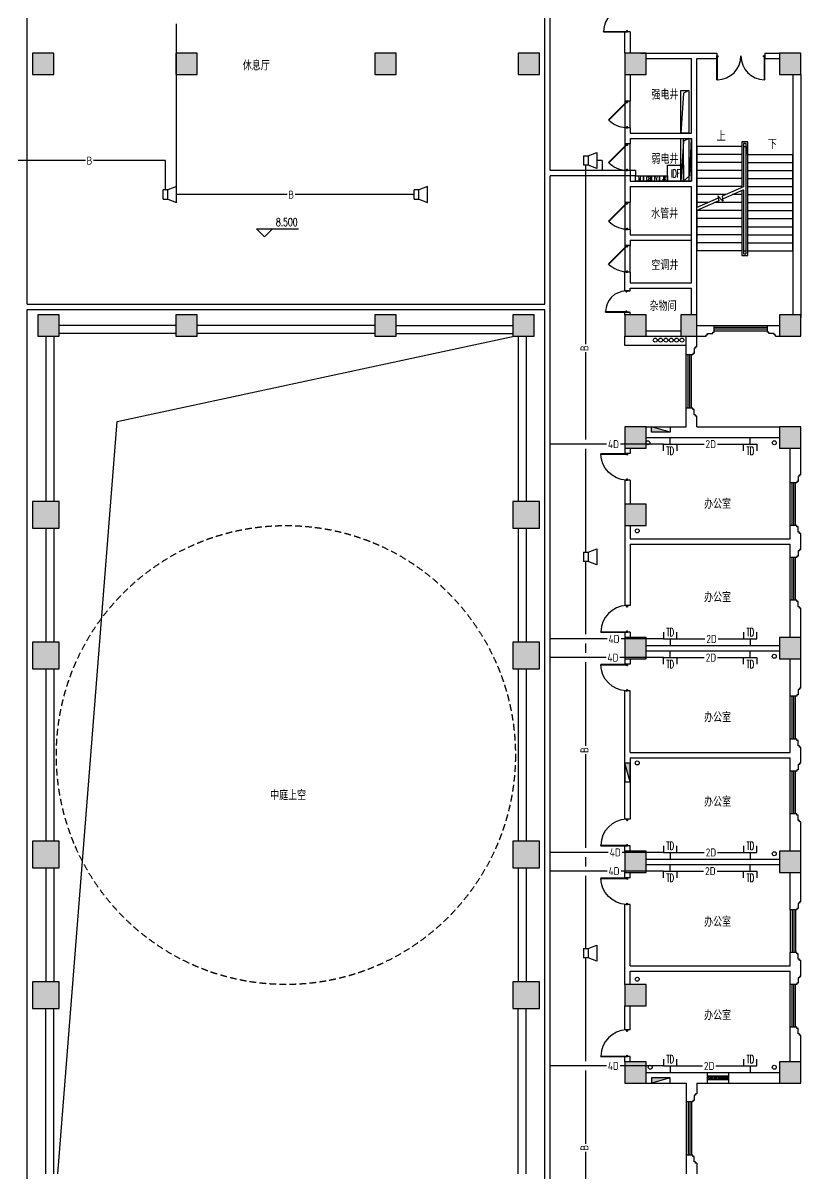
# Model space of a CAD drawing. Extents: x 190999 to 834799, y -200814 to 215286.
# Drawn here: x 698799 to 727949, y -33296 to 9835 of the extents above; entities that cross this region are included whole.
import ezdxf
from ezdxf.enums import TextEntityAlignment as Align

# ---------------------------------------------------------------- set-up
doc = ezdxf.new("R2010")
doc.units = 0
doc.header["$LTSCALE"] = 1000
doc.header["$MEASUREMENT"] = 0
doc.linetypes.add('HIDDEN', pattern=[0.375, 0.25, -0.125])
for name, color, linetype in [('00-EQUIP', 3, 'Continuous'), ('00-SIG_TEXT', 7, 'Continuous'), ('00-WIRE-4', 6, 'Continuous'), ('A-卫生间', 250, 'Continuous'), ('A-墙线', 2, 'Continuous'), ('A-外窗', 145, 'Continuous'), ('A-门', 167, 'Continuous'), ('COLUMN', 2, 'Continuous'), ('DIM_ELEV', 3, 'Continuous'), ('DIM_SYMB', 3, 'Continuous'), ('EQUIP_消火栓', 6, 'Continuous'), ('PUB_HATCH', 250, 'Continuous'), ('PUB_TEXT', 7, 'Continuous'), ('STAIR', 5, 'Continuous'), ('WALL', 4, 'Continuous'), ('WINDOW', 7, 'Continuous'), ('WIRE-4', 6, 'Continuous'), ('房间名称', 7, 'Continuous'), ('桥架', 1, 'Continuous'), ('电井开洞', 6, 'Continuous'), ('雨水管', 3, 'Continuous')]:
    doc.layers.add(name, color=color, linetype=linetype)
doc.styles.add('-GBCBIGGBENOR', font='GBENOR.shx', dxfattribs={"bigfont": 'GBCBIG.shx'})
doc.styles.add('_COMPLEX', font='COMPLEX.shx', dxfattribs={"width": 0.5})
doc.styles.add('_TCH_DIM', font='SIMPLEX', dxfattribs={"bigfont": 'GBCBIG'})
doc.styles.get("Standard").update_dxf_attribs({"font": 'simhei.ttf'})

# ---------------------------------------------------------------- blocks, each defined once
blk = doc.blocks.new('m1800')
at = {"layer": 'A-墙线'}
for p, q in [((-900, -100), (-900, 100)), ((900, -100), (900, 100))]:
    blk.add_line(p, q, dxfattribs=at)
at = {"layer": 'A-门'}
for p, q in [((-900, 900), (-900, 0)), ((-900, 900), (-880, 900)), ((-880, 900), (-880, 50)), ((880, 900), (880, 50)), ((900, 900), (880, 900)), ((900, 900), (900, 0)), ((-900, 50), (-870, 50)), ((-900, 0), (-850, 0)), ((-870, 50), (-870, 30)), ((-870, 30), (-850, 30)), ((-850, 30), (-850, 0)), ((850, 30), (850, 0)), ((870, 30), (850, 30)), ((900, 0), (850, 0)), ((870, 50), (870, 30)), ((900, 50), (870, 50))]:
    blk.add_line(p, q, dxfattribs=at)
for centre, start, end in [((-900, 0), 0, 88.7267), ((900, 0), 91.2733, 180)]:
    blk.add_arc(centre, 900, start, end, dxfattribs=at)
blk = doc.blocks.new('$TwtSys$00000434')
for p, q in [((-0.5, 0.5), (-0.5, -0.5)), ((-0.5, -0.5), (0.5, 0.5)), ((0.5, 0.5), (-0.5, 0.5)), ((0.5, -0.5), (0.5, 0.5)), ((-0.5, -0.5), (0.5, -0.5))]:
    blk.add_line(p, q)
blk.add_solid([(0.5, -0.5), (0.5, 0.5), (-0.5, -0.5)])
blk = doc.blocks.new('bfm01')
at = {"layer": 'A-墙线'}
for p, q in [((-200, 0), (0, 0)), ((-200, -1000), (0, -1000))]:
    blk.add_line(p, q, dxfattribs=at)
at = {"layer": 'A-门'}
for p, q in [((-200, -1000), (-200, 0)), ((-100, 0), (-100, -50)), ((-70, -50), (-100, -50)), ((-50, -30), (-70, -30)), ((-70, -30), (-70, -50)), ((-64, -44), (-50, -30)), ((-64, -44), (603, -711)), ((-50, 0), (-50, -30)), ((-50, -30), (617, -697)), ((0, 0), (0, -1000)), ((-70, -950), (-100, -950)), ((-100, -1000), (-100, -950)), ((-50, -1000), (-100, -1000)), ((-70, -970), (-70, -950)), ((-50, -970), (-70, -970)), ((-50, -1000), (-50, -970))]:
    blk.add_line(p, q, dxfattribs=at)
blk.add_arc((-100, 0), 1000, 272.866, 315.8103, dxfattribs=at)
blk = doc.blocks.new('m1000')
at = {"layer": 'A-墙线'}
for p, q in [((0, 0), (0, 200)), ((1000, 0), (1000, 200))]:
    blk.add_line(p, q, dxfattribs=at)
at = {"layer": 'A-门'}
for p, q in [((0, 1100), (0, 100)), ((0, 1100), (20, 1100)), ((20, 1100), (20, 150)), ((0, 150), (30, 150)), ((0, 100), (50, 100)), ((30, 150), (30, 130)), ((30, 130), (50, 130)), ((50, 130), (50, 100)), ((950, 130), (950, 100)), ((970, 130), (950, 130)), ((1000, 100), (950, 100)), ((970, 150), (970, 130)), ((1000, 150), (970, 150)), ((1000, 150), (1000, 100))]:
    blk.add_line(p, q, dxfattribs=at)
blk.add_arc((0, 100), 1000, 2.866, 88.854, dxfattribs=at)
blk = doc.blocks.new('$WINLIB2D$00000039')
at = {"color": 0}
for p, q in [((0.5, 0.5), (-0.5, 0.5)), ((-0.5, 0.167), (0.5, 0.167)), ((-0.452, -0.167), (-0.5, 0.084)), ((-0.384, -0.167), (-0.448, 0.167)), ((-0.316, -0.167), (-0.38, 0.167)), ((-0.248, -0.167), (-0.312, 0.167)), ((-0.18, -0.167), (-0.244, 0.167)), ((-0.112, -0.167), (-0.176, 0.167)), ((-0.044, -0.167), (-0.108, 0.167)), ((0.024, -0.167), (-0.04, 0.167)), ((0.092, -0.167), (0.028, 0.167)), ((0.16, -0.167), (0.096, 0.167)), ((0.228, -0.167), (0.164, 0.167)), ((0.296, -0.167), (0.232, 0.167)), ((0.364, -0.167), (0.3, 0.167)), ((0.432, -0.167), (0.368, 0.167)), ((0.5, -0.167), (0.436, 0.167)), ((-0.5, -0.167), (0.5, -0.167)), ((0.5, -0.5), (-0.5, -0.5))]:
    blk.add_line(p, q, dxfattribs=at)
blk = doc.blocks.new('_FZH')
blk.add_lwpolyline([(-0.5, -0.5), (0.5, -0.5), (0.5, 0.5), (-0.5, 0.5)], close=True)
at = {"layer": 'PUB_HATCH'}
blk.add_solid([(-0.5, -0.5), (0.5, -0.5), (-0.5, 0.5), (0.5, 0.5)], dxfattribs=at)
blk = doc.blocks.new('_LINKPT1')
at = {"color": 0}
blk.add_line((0, 0), (0, 0), dxfattribs=at)
blk = doc.blocks.new('IO37IMB6')
for p, q in [((-0.5, 0.499), (-0.5, 0.999)), ((0.5, 0.999), (0.5, 0.499)), ((0.5, 0.499), (-0.5, 0.499)), ((0, 0.5), (0, 0))]:
    blk.add_line(p, q)
at = {"xscale": 0.002, "yscale": 0.002, "zscale": 0.002}
for p in [(0, 1.384), (-0.5, 0.499), (0, 0), (0.5, 0.499)]:
    blk.add_blockref('_LINKPT1', p, dxfattribs=at)
at = {"style": '_COMPLEX', "width": 0.6, "flags": 8}
blk.add_attdef('$TEXT$', text='', height=0.6, dxfattribs=at).set_placement((0, 1), align=Align.MIDDLE_CENTER)
at = {"flags": 9}
blk.add_attdef('A', (0, 0), '', height=0.00002, dxfattribs=at)
blk = doc.blocks.new('OS28WV87')
for p, q in [((0, 0.35), (0, -0.35)), ((0, 0.35), (0.35, 0.35)), ((0.35, 0.35), (1, 0.6)), ((0.35, 0.35), (0.35, -0.35)), ((1, 0.6), (1, -0.6)), ((0.35, -0.35), (0, -0.35)), ((1, -0.6), (0.35, -0.35))]:
    blk.add_line(p, q)
at = {"xscale": 0.002, "yscale": 0.002, "zscale": 0.002}
for p in [(0, 0), (0.175, 0.35), (1, 0), (0.175, -0.35)]:
    blk.add_blockref('_LINKPT1', p, dxfattribs=at)
at = {"flags": 9}
blk.add_attdef('A', (0, 0), '', height=0.00002, dxfattribs=at)
blk = doc.blocks.new('A$C7B8A24CE')
at = {"layer": '桥架'}
for p, q in [((64, 1388), (0, 0)), ((300, 1600), (64, 1388))]:
    blk.add_line(p, q, dxfattribs=at)
blk.add_lwpolyline([(300, 0), (0, 0), (0, 1600), (300, 1600)], close=True, dxfattribs=at)

msp = doc.modelspace()

# ---------------------------------------------------------------- hatches: boundary and pattern name
at = {"layer": 'PUB_HATCH'}
for points in [[(699948.5, 8703.7), (699148.5, 8703.7), (699148.5, 7903.7), (699948.5, 7903.7)], [(704520.6, 7903.7), (705320.6, 7903.7), (705320.6, 8703.7), (704520.6, 8703.7)], [(712776.5, 7903.7), (712776.5, 8703.7), (711976.5, 8703.7), (711976.5, 7903.7)], [(717348.5, 8703.7), (717348.5, 7903.7), (718148.5, 7903.7), (718148.5, 8703.7)], [(721348.5, 7903.7), (722148.5, 7903.7), (722148.5, 8703.7), (721348.5, 8703.7)], [(727148.5, 7903.7), (727948.5, 7903.7), (727948.5, 8703.7), (727148.5, 8703.7)], [(700148.5, -1896.3), (700148.5, -1096.3), (699348.5, -1096.3), (699348.5, -1896.3)], [(704520.6, -1896.3), (705320.6, -1896.3), (705320.6, -1096.3), (704520.6, -1096.3)], [(712776.5, -1896.3), (712776.5, -1096.3), (711976.5, -1096.3), (711976.5, -1896.3)], [(717148.5, -1896.3), (717948.5, -1896.3), (717948.5, -1096.3), (717148.5, -1096.3)], [(721348.5, -1896.3), (722148.5, -1896.3), (722148.5, -1096.3), (721348.5, -1096.3)], [(723448.5, -1896.3), (724048.5, -1896.3), (724048.5, -1096.3), (723448.5, -1096.3)], [(727148.5, -1896.3), (727948.5, -1896.3), (727948.5, -1096.3), (727148.5, -1096.3)], [(721348.5, -6096.3), (722148.5, -6096.3), (722148.5, -5296.3), (721348.5, -5296.3)], [(727148.5, -6096.3), (727948.5, -6096.3), (727948.5, -5296.3), (727148.5, -5296.3)], [(721348.5, -8996.3), (722148.5, -8996.3), (722148.5, -8196.3), (721348.5, -8196.3)], [(721348.5, -13996.3), (722148.5, -13996.3), (722148.5, -13196.3), (721348.5, -13196.3)], [(727148.5, -13996.3), (727948.5, -13996.3), (727948.5, -13196.3), (727148.5, -13196.3)], [(721348.5, -21196.3), (721348.5, -21996.3), (722148.5, -21996.3), (722148.5, -21196.3)], [(727148.5, -21196.3), (727148.5, -21996.3), (727948.5, -21996.3), (727948.5, -21196.3)], [(721348.5, -26196.3), (721348.5, -26996.3), (722148.5, -26996.3), (722148.5, -26196.3)], [(721348.5, -29096.3), (721348.5, -29896.3), (722148.5, -29896.3), (722148.5, -29096.3)], [(727148.5, -29096.3), (727148.5, -29896.3), (727948.5, -29896.3), (727948.5, -29096.3)]]:
    msp.add_hatch(color=256, dxfattribs=at).paths.add_polyline_path(points)

# ---------------------------------------------------------------- linework, layer by layer
at = {"layer": '00-EQUIP'}
for points in [[(723548.5, 3903.7), (722948.5, 3903.7), (722948.5, 4503.7), (723548.5, 4503.7)], [(722048.5, 3903.7), (721748.5, 3903.7), (721748.5, 4103.7), (722048.5, 4103.7)], [(722348.5, 3903.7), (722048.5, 3903.7), (722048.5, 4103.7), (722348.5, 4103.7)], [(722648.5, 3903.7), (722348.5, 3903.7), (722348.5, 4103.7), (722648.5, 4103.7)], [(722948.5, 3903.7), (722648.5, 3903.7), (722648.5, 4103.7), (722948.5, 4103.7)]]:
    msp.add_lwpolyline(points, close=True, dxfattribs=at)
at = {"layer": '00-WIRE-4'}
for p, q in [((701136.8, 4678.7), (697998.5, 4678.7)), ((704136, 4678.7), (701441.8, 4678.7)), ((704136, 3578.7), (704136, 4678.7)), ((719886, -2197.7), (719886, 4503.7)), ((720498.5, 4678.7), (720298.5, 4678.7)), ((720498.5, 4678.7), (720498.5, 4303.7)), ((708691.6, 3403.7), (704548.5, 3403.7)), ((713448.5, 3403.7), (708996.6, 3403.7)), ((719886, -5770.8), (719886, -2502.7)), ((720662.6, -5945.8), (718548.5, -5945.8)), ((722798.5, -5945.8), (721181.9, -5945.8)), ((723298.5, -5945.8), (724316, -5945.8)), ((724816.6, -5945.8), (725798.5, -5945.8)), ((719886, -9996.3), (719886, -6120.8)), ((719886, -13071.8), (719886, -10346.3)), ((720686, -13246.8), (718548.5, -13246.8)), ((722798.5, -13246.8), (721205.2, -13246.8)), ((723298.5, -13246.8), (724349.3, -13246.8)), ((724849.9, -13246.8), (725798.5, -13246.8)), ((719886, -13770.8), (719886, -13421.8)), ((720644.1, -13945.8), (718548.5, -13945.8)), ((719886, -17257.5), (719886, -14120.8)), ((722798.5, -13945.8), (721163.3, -13945.8)), ((723298.5, -13945.8), (724325.4, -13945.8)), ((724826, -13945.8), (725798.5, -13945.8)), ((719886, -21071.8), (719886, -17562.5)), ((720727.9, -21246.8), (718548.5, -21246.8)), ((719886, -21770.8), (719886, -21421.8)), ((722798.5, -21246.8), (721247.2, -21246.8)), ((723298.5, -21246.8), (724325.6, -21246.8)), ((724826.2, -21246.8), (725798.5, -21246.8)), ((720686, -21945.8), (718548.5, -21945.8)), ((722798.5, -21945.8), (721205.2, -21945.8)), ((723298.5, -21945.8), (724301.7, -21945.8)), ((724802.3, -21945.8), (725798.5, -21945.8)), ((719886, -24846.3), (719886, -22120.8)), ((719886, -29071.8), (719886, -25196.3)), ((720658.7, -29246.8), (718548.5, -29246.8)), ((722798.5, -29246.8), (721177.9, -29246.8)), ((723298.5, -29246.8), (724259.3, -29246.8)), ((724759.9, -29246.8), (725798.5, -29246.8)), ((719886, -32161.2), (719886, -29421.8)), ((719886, -39696.3), (719886, -32466.2))]:
    msp.add_line(p, q, dxfattribs=at)
at = {"layer": 'A-卫生间', "linetype": 'HIDDEN'}
msp.add_circle((708648.5, -17596.3), 8600, dxfattribs=at)
at = {"layer": 'A-墙线'}
for p, q in [((721348.5, 8703.7), (721348.5, 9503.7)), ((721548.5, 9503.7), (721548.5, 8703.7)), ((721948.5, 8703.7), (724798.5, 8703.7)), ((726598.5, 8703.7), (727148.5, 8703.7)), ((722148.5, 8503.7), (723848.5, 8503.7)), ((723848.5, 5703.7), (723848.5, 8503.7)), ((724048.5, 8503.7), (724798.5, 8503.7)), ((724048.5, -1296.3), (724048.5, 8503.7)), ((726598.5, 8503.7), (727148.5, 8503.7)), ((721348.5, 7903.7), (721348.5, 6903.7)), ((721548.5, 7903.7), (721548.5, 6903.7)), ((727648.5, 7903.7), (727648.5, -1096.3)), ((727948.5, 7903.7), (727948.5, -1196.3)), ((721348.5, 5908.7), (721348.5, 5303.7)), ((721548.5, 5903.7), (721548.5, 5703.7)), ((721548.5, 5703.7), (723848.5, 5703.7)), ((721548.5, 5503.7), (723848.5, 5503.7)), ((721548.5, 5503.7), (721548.5, 5303.7)), ((723848.5, 3903.7), (723848.5, 5503.7)), ((721348.5, 4308.7), (721348.5, 3103.7)), ((721548.5, 4303.7), (721548.5, 3903.7)), ((721548.5, 3903.7), (723848.5, 3903.7)), ((721548.5, 3703.7), (723848.5, 3703.7)), ((721548.5, 3703.7), (721548.5, 3103.7)), ((723848.5, 103.7), (723848.5, 3703.7)), ((721348.5, 2108.7), (721348.5, 1503.7)), ((721548.5, 2103.7), (721548.5, 1903.7)), ((721548.5, 1903.7), (723848.5, 1903.7)), ((721548.5, 1703.7), (723848.5, 1703.7)), ((721548.5, 1703.7), (721548.5, 1503.7)), ((721348.5, -196.3), (721348.5, 503.7)), ((721548.5, 503.7), (721548.5, 103.7)), ((721548.5, 103.7), (723848.5, 103.7)), ((721348.5, -196.3), (721548.5, -196.3)), ((721548.5, -96.3), (723848.5, -96.3)), ((721548.5, -196.3), (721548.5, -96.3)), ((723848.5, -1096.3), (723848.5, -96.3)), ((721348.5, -1096.3), (721348.5, -996.3)), ((721348.5, -996.3), (721548.5, -996.3)), ((721548.5, -1096.3), (721548.5, -996.3)), ((722148.5, -1696.3), (723448.5, -1696.3)), ((724048.5, -1496.3), (724698.5, -1496.3)), ((724698.5, -1746.3), (724698.5, -1496.3)), ((726698.5, -1496.3), (727148.5, -1496.3)), ((726698.5, -1746.3), (726698.5, -1496.3)), ((722148.5, -1896.3), (723448.5, -1896.3)), ((723648.5, -2596.3), (723648.5, -1896.3)), ((724048.5, -1896.3), (724398.5, -1896.3)), ((724048.5, -2296.3), (724048.5, -1896.3)), ((724398.5, -1896.3), (724398.5, -1846.3)), ((724398.5, -1846.3), (724448.5, -1846.3)), ((724448.5, -1846.3), (724448.5, -1796.3)), ((724448.5, -1796.3), (724648.5, -1796.3)), ((724648.5, -1746.3), (724698.5, -1746.3)), ((724648.5, -1796.3), (724648.5, -1746.3)), ((726748.5, -1746.3), (726698.5, -1746.3)), ((726748.5, -1796.3), (726748.5, -1746.3)), ((726948.5, -1796.3), (726748.5, -1796.3)), ((726948.5, -1846.3), (726948.5, -1796.3)), ((726998.5, -1846.3), (726948.5, -1846.3)), ((726998.5, -1896.3), (726998.5, -1846.3)), ((726998.5, -1896.3), (727148.5, -1896.3)), ((723898.5, -2546.3), (723898.5, -2596.3)), ((723948.5, -2546.3), (723898.5, -2546.3)), ((723998.5, -2346.3), (723948.5, -2346.3)), ((723948.5, -2346.3), (723948.5, -2546.3)), ((724048.5, -2296.3), (723998.5, -2296.3)), ((723998.5, -2296.3), (723998.5, -2346.3)), ((723898.5, -2596.3), (723648.5, -2596.3)), ((723648.5, -5296.3), (723648.5, -4596.3)), ((723898.5, -4596.3), (723648.5, -4596.3)), ((723898.5, -4646.3), (723898.5, -4596.3)), ((723948.5, -4646.3), (723898.5, -4646.3)), ((723948.5, -4846.3), (723948.5, -4646.3)), ((723998.5, -4846.3), (723948.5, -4846.3)), ((723998.5, -4896.3), (723998.5, -4846.3)), ((724048.5, -4896.3), (723998.5, -4896.3)), ((724048.5, -5296.3), (724048.5, -4896.3)), ((722148.5, -5296.3), (723648.5, -5296.3)), ((724048.5, -5296.3), (727148.5, -5296.3)), ((722148.5, -5696.3), (727148.5, -5696.3)), ((721348.5, -6096.3), (721348.5, -6296.3)), ((721548.5, -6096.3), (721548.5, -6296.3)), ((727548.5, -7396.3), (727548.5, -6096.3)), ((727948.5, -7096.3), (727948.5, -6096.3)), ((721348.5, -7296.3), (721348.5, -8196.3)), ((721548.5, -7296.3), (721548.5, -8196.3)), ((727898.5, -7146.3), (727848.5, -7146.3)), ((727848.5, -7146.3), (727848.5, -7346.3)), ((727948.5, -7096.3), (727898.5, -7096.3)), ((727898.5, -7096.3), (727898.5, -7146.3)), ((727798.5, -7396.3), (727548.5, -7396.3)), ((727798.5, -7346.3), (727798.5, -7396.3)), ((727848.5, -7346.3), (727798.5, -7346.3)), ((721348.5, -8996.3), (721348.5, -11996.3)), ((721548.5, -8996.3), (721548.5, -9496.3)), ((727548.5, -9496.3), (727548.5, -8996.3)), ((727798.5, -8996.3), (727548.5, -8996.3)), ((727798.5, -9046.3), (727798.5, -8996.3)), ((727848.5, -9046.3), (727798.5, -9046.3)), ((727848.5, -9246.3), (727848.5, -9046.3)), ((727898.5, -9246.3), (727848.5, -9246.3)), ((727898.5, -9296.3), (727898.5, -9246.3)), ((727948.5, -9296.3), (727898.5, -9296.3)), ((727948.5, -9896.3), (727948.5, -9296.3)), ((721548.5, -9496.3), (727548.5, -9496.3)), ((721548.5, -9696.3), (727548.5, -9696.3)), ((721548.5, -9696.3), (721548.5, -11996.3)), ((727548.5, -10196.3), (727548.5, -9696.3)), ((727948.5, -9896.3), (727898.5, -9896.3)), ((727898.5, -9896.3), (727898.5, -9946.3)), ((727798.5, -10196.3), (727548.5, -10196.3)), ((727798.5, -10146.3), (727798.5, -10196.3)), ((727848.5, -10146.3), (727798.5, -10146.3)), ((727898.5, -9946.3), (727848.5, -9946.3)), ((727848.5, -9946.3), (727848.5, -10146.3)), ((727548.5, -13196.3), (727548.5, -11796.3)), ((727798.5, -11796.3), (727548.5, -11796.3)), ((727798.5, -11846.3), (727798.5, -11796.3)), ((727848.5, -11846.3), (727798.5, -11846.3)), ((727848.5, -12046.3), (727848.5, -11846.3)), ((727898.5, -12046.3), (727848.5, -12046.3)), ((727898.5, -12096.3), (727898.5, -12046.3)), ((727948.5, -12096.3), (727898.5, -12096.3)), ((727948.5, -13196.3), (727948.5, -12096.3)), ((721348.5, -12996.3), (721348.5, -13196.3)), ((721548.5, -12996.3), (721548.5, -13196.3)), ((722148.5, -13496.3), (727148.5, -13496.3)), ((722148.5, -13696.3), (727148.5, -13696.3)), ((721348.5, -13996.3), (721348.5, -14196.3)), ((721548.5, -13996.3), (721548.5, -14196.3)), ((727548.5, -15396.3), (727548.5, -13996.3)), ((727948.5, -15096.3), (727948.5, -13996.3)), ((721348.5, -19996.3), (721348.5, -15196.3)), ((721548.5, -17496.3), (721548.5, -15196.3)), ((727798.5, -15396.3), (727548.5, -15396.3)), ((727798.5, -15346.3), (727798.5, -15396.3)), ((727848.5, -15346.3), (727798.5, -15346.3)), ((727898.5, -15146.3), (727848.5, -15146.3)), ((727848.5, -15146.3), (727848.5, -15346.3)), ((727948.5, -15096.3), (727898.5, -15096.3)), ((727898.5, -15096.3), (727898.5, -15146.3)), ((727548.5, -17496.3), (727548.5, -16996.3)), ((727798.5, -16996.3), (727548.5, -16996.3)), ((727798.5, -17046.3), (727798.5, -16996.3)), ((727848.5, -17046.3), (727798.5, -17046.3)), ((727848.5, -17246.3), (727848.5, -17046.3)), ((727898.5, -17246.3), (727848.5, -17246.3)), ((727898.5, -17296.3), (727898.5, -17246.3)), ((721548.5, -17496.3), (727548.5, -17496.3)), ((727948.5, -17296.3), (727898.5, -17296.3)), ((727948.5, -17896.3), (727948.5, -17296.3)), ((721548.5, -17696.3), (727548.5, -17696.3)), ((721548.5, -17696.3), (721548.5, -19996.3)), ((727548.5, -18196.3), (727548.5, -17696.3)), ((727898.5, -17946.3), (727848.5, -17946.3)), ((727848.5, -17946.3), (727848.5, -18146.3)), ((727948.5, -17896.3), (727898.5, -17896.3)), ((727898.5, -17896.3), (727898.5, -17946.3)), ((727798.5, -18196.3), (727548.5, -18196.3)), ((727798.5, -18146.3), (727798.5, -18196.3)), ((727848.5, -18146.3), (727798.5, -18146.3)), ((727548.5, -21196.3), (727548.5, -19796.3)), ((727798.5, -19796.3), (727548.5, -19796.3)), ((727798.5, -19846.3), (727798.5, -19796.3)), ((727848.5, -19846.3), (727798.5, -19846.3)), ((727848.5, -20046.3), (727848.5, -19846.3)), ((727898.5, -20046.3), (727848.5, -20046.3)), ((727898.5, -20096.3), (727898.5, -20046.3)), ((727948.5, -20096.3), (727898.5, -20096.3)), ((727948.5, -21196.3), (727948.5, -20096.3)), ((721348.5, -21196.3), (721348.5, -20996.3)), ((721548.5, -21196.3), (721548.5, -20996.3)), ((722148.5, -21496.3), (727148.5, -21496.3)), ((721348.5, -22196.3), (721348.5, -21996.3)), ((721548.5, -22196.3), (721548.5, -21996.3)), ((722148.5, -21696.3), (727148.5, -21696.3)), ((727548.5, -23396.3), (727548.5, -21996.3)), ((727948.5, -23096.3), (727948.5, -21996.3)), ((721348.5, -26196.3), (721348.5, -23196.3)), ((721548.5, -25496.3), (721548.5, -23196.3)), ((727898.5, -23146.3), (727848.5, -23146.3)), ((727848.5, -23146.3), (727848.5, -23346.3)), ((727948.5, -23096.3), (727898.5, -23096.3)), ((727898.5, -23096.3), (727898.5, -23146.3)), ((727798.5, -23396.3), (727548.5, -23396.3)), ((727798.5, -23346.3), (727798.5, -23396.3)), ((727848.5, -23346.3), (727798.5, -23346.3)), ((727548.5, -25496.3), (727548.5, -24996.3)), ((727798.5, -24996.3), (727548.5, -24996.3)), ((727798.5, -25046.3), (727798.5, -24996.3)), ((727848.5, -25046.3), (727798.5, -25046.3)), ((727848.5, -25246.3), (727848.5, -25046.3)), ((727898.5, -25246.3), (727848.5, -25246.3)), ((727898.5, -25296.3), (727898.5, -25246.3)), ((727948.5, -25296.3), (727898.5, -25296.3)), ((727948.5, -25896.3), (727948.5, -25296.3)), ((721548.5, -25496.3), (727548.5, -25496.3)), ((721548.5, -25696.3), (727548.5, -25696.3)), ((721548.5, -26196.3), (721548.5, -25696.3)), ((727548.5, -26196.3), (727548.5, -25696.3)), ((727798.5, -26196.3), (727548.5, -26196.3)), ((727798.5, -26146.3), (727798.5, -26196.3)), ((727848.5, -26146.3), (727798.5, -26146.3)), ((727898.5, -25946.3), (727848.5, -25946.3)), ((727848.5, -25946.3), (727848.5, -26146.3)), ((727948.5, -25896.3), (727898.5, -25896.3)), ((727898.5, -25896.3), (727898.5, -25946.3)), ((721348.5, -27896.3), (721348.5, -26996.3)), ((721548.5, -27896.3), (721548.5, -26996.3)), ((727548.5, -29096.3), (727548.5, -27796.3)), ((727798.5, -27796.3), (727548.5, -27796.3)), ((727798.5, -27846.3), (727798.5, -27796.3)), ((727848.5, -27846.3), (727798.5, -27846.3)), ((727848.5, -28046.3), (727848.5, -27846.3)), ((727898.5, -28046.3), (727848.5, -28046.3)), ((727898.5, -28096.3), (727898.5, -28046.3)), ((727948.5, -28096.3), (727898.5, -28096.3)), ((727948.5, -29096.3), (727948.5, -28096.3)), ((721348.5, -29096.3), (721348.5, -28896.3)), ((721548.5, -29096.3), (721548.5, -28896.3)), ((722148.5, -29496.3), (724448.5, -29496.3)), ((725248.5, -29496.3), (727148.5, -29496.3)), ((722148.5, -29896.3), (723648.5, -29896.3)), ((723648.5, -29896.3), (723648.5, -30596.3)), ((724048.5, -29896.3), (724048.5, -30296.3)), ((724048.5, -29896.3), (724448.5, -29896.3)), ((725248.5, -29896.3), (727148.5, -29896.3)), ((723898.5, -30596.3), (723648.5, -30596.3)), ((723898.5, -30546.3), (723898.5, -30596.3)), ((723948.5, -30546.3), (723898.5, -30546.3)), ((723998.5, -30346.3), (723948.5, -30346.3)), ((723948.5, -30346.3), (723948.5, -30546.3)), ((724048.5, -30296.3), (723998.5, -30296.3)), ((723998.5, -30296.3), (723998.5, -30346.3)), ((723648.5, -32596.3), (723648.5, -33296.3)), ((723898.5, -32596.3), (723648.5, -32596.3)), ((723898.5, -32646.3), (723898.5, -32596.3)), ((723948.5, -32646.3), (723898.5, -32646.3)), ((723948.5, -32846.3), (723948.5, -32646.3)), ((723998.5, -32846.3), (723948.5, -32846.3)), ((723998.5, -32896.3), (723998.5, -32846.3)), ((724048.5, -32896.3), (723998.5, -32896.3)), ((724048.5, -32896.3), (724048.5, -33296.3))]:
    msp.add_line(p, q, dxfattribs=at)
at = {"layer": 'A-外窗'}
for p, q in [((724698.5, -1496.3), (726698.5, -1496.3)), ((724698.5, -1566.3), (726698.5, -1566.3)), ((724698.5, -1626.3), (726698.5, -1626.3)), ((724698.5, -1696.3), (726698.5, -1696.3)), ((723648.5, -4596.3), (723648.5, -2596.3)), ((723718.5, -4596.3), (723718.5, -2596.3)), ((723778.5, -4596.3), (723778.5, -2596.3)), ((723848.5, -4596.3), (723848.5, -2596.3)), ((727548.5, -8996.3), (727548.5, -7396.3)), ((727618.5, -8996.3), (727618.5, -7396.3)), ((727678.5, -8996.3), (727678.5, -7396.3)), ((727748.5, -8996.3), (727748.5, -7396.3)), ((727548.5, -11796.3), (727548.5, -10196.3)), ((727618.5, -11796.3), (727618.5, -10196.3)), ((727678.5, -11796.3), (727678.5, -10196.3)), ((727748.5, -11796.3), (727748.5, -10196.3)), ((727548.5, -16996.3), (727548.5, -15396.3)), ((727618.5, -16996.3), (727618.5, -15396.3)), ((727678.5, -16996.3), (727678.5, -15396.3)), ((727748.5, -16996.3), (727748.5, -15396.3)), ((727548.5, -19796.3), (727548.5, -18196.3)), ((727618.5, -19796.3), (727618.5, -18196.3)), ((727678.5, -19796.3), (727678.5, -18196.3)), ((727748.5, -19796.3), (727748.5, -18196.3)), ((727548.5, -23396.3), (727548.5, -24996.3)), ((727618.5, -23396.3), (727618.5, -24996.3)), ((727678.5, -23396.3), (727678.5, -24996.3)), ((727748.5, -23396.3), (727748.5, -24996.3)), ((727548.5, -27796.3), (727548.5, -26196.3)), ((727618.5, -27796.3), (727618.5, -26196.3)), ((727678.5, -27796.3), (727678.5, -26196.3)), ((727748.5, -27796.3), (727748.5, -26196.3)), ((723648.5, -30596.3), (723648.5, -32596.3)), ((723718.5, -30596.3), (723718.5, -32596.3)), ((723778.5, -30596.3), (723778.5, -32596.3)), ((723848.5, -30596.3), (723848.5, -32596.3))]:
    msp.add_line(p, q, dxfattribs=at)
at = {"layer": 'COLUMN'}
for p, q in [((699948.5, 8703.7), (699148.5, 8703.7)), ((699148.5, 8703.7), (699148.5, 7903.7)), ((699948.5, 7903.7), (699948.5, 8703.7)), ((705320.6, 8703.7), (704520.6, 8703.7)), ((704520.6, 8703.7), (704520.6, 7903.7)), ((705320.6, 7903.7), (705320.6, 8703.7)), ((712776.5, 8703.7), (711976.5, 8703.7)), ((711976.5, 8703.7), (711976.5, 7903.7)), ((712776.5, 7903.7), (712776.5, 8703.7)), ((717348.5, 8703.7), (717348.5, 7903.7)), ((718148.5, 8703.7), (717348.5, 8703.7)), ((718148.5, 7903.7), (718148.5, 8703.7)), ((722148.5, 8703.7), (721348.5, 8703.7)), ((721348.5, 8703.7), (721348.5, 7903.7)), ((722148.5, 7903.7), (722148.5, 8703.7)), ((727948.5, 8703.7), (727148.5, 8703.7)), ((727148.5, 8703.7), (727148.5, 7903.7)), ((727948.5, 7903.7), (727948.5, 8703.7)), ((699148.5, 7903.7), (699948.5, 7903.7)), ((704520.6, 7903.7), (705320.6, 7903.7)), ((711976.5, 7903.7), (712776.5, 7903.7)), ((717348.5, 7903.7), (718148.5, 7903.7)), ((721348.5, 7903.7), (722148.5, 7903.7)), ((727148.5, 7903.7), (727948.5, 7903.7)), ((700148.5, -1096.3), (699348.5, -1096.3)), ((699348.5, -1096.3), (699348.5, -1896.3)), ((700148.5, -1896.3), (700148.5, -1096.3)), ((705320.6, -1096.3), (704520.6, -1096.3)), ((704520.6, -1096.3), (704520.6, -1896.3)), ((705320.6, -1896.3), (705320.6, -1096.3)), ((712776.5, -1096.3), (711976.5, -1096.3)), ((711976.5, -1096.3), (711976.5, -1896.3)), ((712776.5, -1896.3), (712776.5, -1096.3)), ((717948.5, -1096.3), (717148.5, -1096.3)), ((717148.5, -1096.3), (717148.5, -1896.3)), ((717948.5, -1896.3), (717948.5, -1096.3)), ((722148.5, -1096.3), (721348.5, -1096.3)), ((721348.5, -1096.3), (721348.5, -1896.3)), ((722148.5, -1896.3), (722148.5, -1096.3)), ((724048.5, -1096.3), (723448.5, -1096.3)), ((723448.5, -1096.3), (723448.5, -1896.3)), ((724048.5, -1896.3), (724048.5, -1096.3)), ((727948.5, -1096.3), (727148.5, -1096.3)), ((727148.5, -1096.3), (727148.5, -1896.3)), ((727948.5, -1896.3), (727948.5, -1096.3)), ((699348.5, -1896.3), (700148.5, -1896.3)), ((704520.6, -1896.3), (705320.6, -1896.3)), ((711976.5, -1896.3), (712776.5, -1896.3)), ((717148.5, -1896.3), (717948.5, -1896.3)), ((721348.5, -1896.3), (722148.5, -1896.3)), ((723448.5, -1896.3), (724048.5, -1896.3)), ((727148.5, -1896.3), (727948.5, -1896.3)), ((722148.5, -5296.3), (721348.5, -5296.3)), ((721348.5, -5296.3), (721348.5, -6096.3)), ((722148.5, -6096.3), (722148.5, -5296.3)), ((727948.5, -5296.3), (727148.5, -5296.3)), ((727148.5, -5296.3), (727148.5, -6096.3)), ((727948.5, -6096.3), (727948.5, -5296.3)), ((721348.5, -6096.3), (722148.5, -6096.3)), ((727148.5, -6096.3), (727948.5, -6096.3)), ((722148.5, -8196.3), (721348.5, -8196.3)), ((721348.5, -8196.3), (721348.5, -8996.3)), ((722148.5, -8996.3), (722148.5, -8196.3)), ((721348.5, -8996.3), (722148.5, -8996.3)), ((722148.5, -13196.3), (721348.5, -13196.3)), ((721348.5, -13196.3), (721348.5, -13996.3)), ((722148.5, -13996.3), (722148.5, -13196.3)), ((727948.5, -13196.3), (727148.5, -13196.3)), ((727148.5, -13196.3), (727148.5, -13996.3)), ((727948.5, -13996.3), (727948.5, -13196.3)), ((721348.5, -13996.3), (722148.5, -13996.3)), ((727148.5, -13996.3), (727948.5, -13996.3)), ((721348.5, -21196.3), (721348.5, -21996.3)), ((722148.5, -21196.3), (721348.5, -21196.3)), ((722148.5, -21996.3), (722148.5, -21196.3)), ((727148.5, -21196.3), (727148.5, -21996.3)), ((727948.5, -21196.3), (727148.5, -21196.3)), ((727948.5, -21996.3), (727948.5, -21196.3)), ((721348.5, -21996.3), (722148.5, -21996.3)), ((727148.5, -21996.3), (727948.5, -21996.3)), ((721348.5, -26196.3), (721348.5, -26996.3)), ((722148.5, -26196.3), (721348.5, -26196.3)), ((722148.5, -26996.3), (722148.5, -26196.3)), ((721348.5, -26996.3), (722148.5, -26996.3)), ((721348.5, -29096.3), (721348.5, -29896.3)), ((722148.5, -29096.3), (721348.5, -29096.3)), ((722148.5, -29896.3), (722148.5, -29096.3)), ((727148.5, -29096.3), (727148.5, -29896.3)), ((727948.5, -29096.3), (727148.5, -29096.3)), ((727948.5, -29896.3), (727948.5, -29096.3)), ((721348.5, -29896.3), (722148.5, -29896.3)), ((727148.5, -29896.3), (727948.5, -29896.3))]:
    msp.add_line(p, q, dxfattribs=at)
at = {"layer": 'DIM_ELEV'}
for p, q in [((707849.6, 1822.2), (707549.6, 2122.2)), ((707549.6, 2122.2), (709114.6, 2122.2)), ((707849.6, 1822.2), (708149.6, 2122.2))]:
    msp.add_line(p, q, dxfattribs=at)
at = {"layer": 'DIM_SYMB'}
for points in [[(724893.5, 5203.7, 0, 0, 0), (724893.5, 3703.7, 80, 0, 0), (724893.5, 3403.7, 0, 0, 0)], [(726803.2, 4903.7, 0, 0, 0), (726803.9, -46.7, 0, 0, 0), (724893.5, -46.7, 0, 0, 0), (724893.5, 2878.9, 80, 0, 0), (724893.5, 3178.9, 0, 0, 0)]]:
    msp.add_lwpolyline(points, format="xyseb", dxfattribs=at)
at = {"layer": 'STAIR'}
for p, q in [((724048.5, 5203.7), (724048.5, 2918.4)), ((725738.5, 5203.7), (724048.5, 5203.7)), ((725958.5, 5383.7), (725738.5, 5383.7)), ((725738.5, 5383.7), (725738.5, 3671.7)), ((725898.5, 5323.7), (725798.5, 5323.7)), ((725798.5, 5323.7), (725798.5, 3698.4)), ((725798.5, 5203.7), (725798.5, 3698.4)), ((725798.5, 5203.7), (725898.5, 5203.7)), ((725898.5, 1183.7), (725898.5, 5323.7)), ((725898.5, 5203.7), (725898.5, 4903.7)), ((725958.5, 1123.7), (725958.5, 5383.7)), ((725738.5, 4903.7), (724048.5, 4903.7)), ((725898.5, 1303.7), (725898.5, 4903.7)), ((725958.5, 4903.7), (727648.5, 4903.7)), ((727648.5, 1303.7), (727648.5, 4903.7)), ((725738.5, 4603.7), (724048.5, 4603.7)), ((725958.5, 4603.7), (727648.5, 4603.7)), ((725738.5, 4303.7), (724048.5, 4303.7)), ((725738.5, 4003.7), (724048.5, 4003.7)), ((725958.5, 4303.7), (727648.5, 4303.7)), ((725958.5, 4003.7), (727648.5, 4003.7)), ((725738.5, 3703.7), (724048.5, 3703.7)), ((725798.5, 3698.4), (724997.5, 3341.4)), ((725798.5, 3588.9), (725013.7, 3239.1)), ((725738.5, 3562.2), (725738.5, 1123.7)), ((725798.5, 3588.9), (725798.5, 1303.7)), ((725798.5, 3588.9), (725798.5, 1183.7)), ((725958.5, 3703.7), (727648.5, 3703.7)), ((725137.3, 3403.7), (724048.5, 3403.7)), ((724851.6, 3276.4), (724048.5, 2918.4)), ((724867.8, 3174.1), (724048.5, 2808.9)), ((724464.2, 3103.7), (724048.5, 3103.7)), ((725738.5, 3103.7), (724709.8, 3103.7)), ((725025.5, 3165.2), (724838.5, 3358.6)), ((724838.5, 3358.6), (724867.8, 3174.1)), ((724997.5, 3341.4), (725025.5, 3165.2)), ((725738.5, 3403.7), (725382.9, 3403.7)), ((725958.5, 3403.7), (727648.5, 3403.7)), ((725958.5, 3103.7), (727648.5, 3103.7)), ((724048.5, 2808.9), (724048.5, 1303.7)), ((725738.5, 2803.7), (724048.5, 2803.7)), ((725958.5, 2803.7), (727648.5, 2803.7)), ((725738.5, 2503.7), (724048.5, 2503.7)), ((725738.5, 2203.7), (724048.5, 2203.7)), ((725958.5, 2503.7), (727648.5, 2503.7)), ((725958.5, 2203.7), (727648.5, 2203.7)), ((725738.5, 1903.7), (724048.5, 1903.7)), ((725958.5, 1903.7), (727648.5, 1903.7)), ((725738.5, 1603.7), (724048.5, 1603.7)), ((725738.5, 1303.7), (724048.5, 1303.7)), ((725798.5, 1303.7), (725898.5, 1303.7)), ((725958.5, 1603.7), (727648.5, 1603.7)), ((725958.5, 1303.7), (727648.5, 1303.7)), ((725738.5, 1123.7), (725958.5, 1123.7)), ((725798.5, 1183.7), (725898.5, 1183.7)), ((704520.6, -1496.3), (700148.5, -1496.3)), ((711976.5, -1496.3), (705320.6, -1496.3)), ((712776.5, -1496.3), (717148.5, -1496.3)), ((699648.5, -1896.3), (699648.5, -8096.3)), ((699948.5, -1896.3), (699948.5, -8096.3)), ((704520.6, -1796.3), (700148.5, -1796.3)), ((702329.3, -5097.2), (717198.5, -1896.3)), ((711976.5, -1796.3), (705320.6, -1796.3)), ((712776.5, -1796.3), (717148.5, -1796.3)), ((717348.5, -1896.3), (717348.5, -8096.3)), ((717648.5, -1896.3), (717648.5, -8096.3)), ((700098.5, -33296.3), (702329.3, -5097.2)), ((699648.5, -9096.3), (699648.5, -13368.4)), ((699948.5, -9096.3), (699948.5, -13368.4)), ((717348.5, -9096.3), (717348.5, -13368.4)), ((717648.5, -9096.3), (717648.5, -13368.4)), ((699648.5, -14368.4), (699648.5, -20824.2)), ((699948.5, -14368.4), (699948.5, -20824.2)), ((717348.5, -14368.4), (717348.5, -20824.2)), ((717648.5, -14368.4), (717648.5, -20824.2)), ((699648.5, -21824.2), (699648.5, -26096.3)), ((699948.5, -21824.2), (699948.5, -26096.3)), ((717348.5, -21824.2), (717348.5, -26096.3)), ((717648.5, -21824.2), (717648.5, -26096.3)), ((699648.5, -33296.3), (699648.5, -27096.3)), ((699948.5, -33296.3), (699948.5, -27096.3)), ((717348.5, -33296.3), (717348.5, -27096.3)), ((717648.5, -33296.3), (717648.5, -27096.3))]:
    msp.add_line(p, q, dxfattribs=at)
at = {"layer": 'WALL'}
for p, q in [((724448.5, -29896.3), (724448.5, -29496.3)), ((725248.5, -29896.3), (725248.5, -29496.3))]:
    msp.add_line(p, q, dxfattribs=at)
at = {"layer": 'WIRE-4'}
msp.add_line((704548.5, 3703.7), (704548.5, 9800), dxfattribs=at)
at = {"layer": '桥架'}
for p, q in [((698948.5, 7703.7), (698948.5, 11903.7)), ((718348.5, 7703.7), (718348.5, 11903.7)), ((718548.5, 4303.7), (718548.5, 11703.7)), ((698948.5, -696.3), (698948.5, 7703.7)), ((718348.5, -696.3), (718348.5, 7703.7)), ((721748.5, 4303.7), (718548.5, 4303.7)), ((718548.5, -46896.3), (718548.5, 4103.7)), ((721748.5, 4103.7), (718548.5, 4103.7)), ((721748.5, 4303.7), (721748.5, 4103.7)), ((698948.5, -696.3), (718348.5, -696.3)), ((698948.5, -34296.3), (698948.5, -896.3)), ((698948.5, -896.3), (718348.5, -896.3)), ((718348.5, -34296.3), (718348.5, -896.3))]:
    msp.add_line(p, q, dxfattribs=at)
at = {"layer": '电井开洞'}
for points in [[(723748.5, 7303.7), (723543.2, 7205.1), (723448.5, 5703.7)], [(723748.5, 5503.7), (723543.2, 5405.1), (723448.5, 3903.7)]]:
    msp.add_lwpolyline(points, dxfattribs=at)
at = {"layer": '电井开洞', "color": 4}
for points in [[(723448.5, 7303.7), (723748.5, 7303.7), (723748.5, 5703.7), (723448.5, 5703.7)], [(723448.5, 5503.7), (723748.5, 5503.7), (723748.5, 3903.7), (723448.5, 3903.7)]]:
    msp.add_lwpolyline(points, close=True, dxfattribs=at)
at = {"layer": '雨水管'}
msp.add_lwpolyline([(723648.5, -2246.3), (721348.5, -2246.3), (721348.5, -1896.3)], dxfattribs=at)
for centre in [(722487.5, -2048.3), (722687.5, -2048.3), (722887.5, -2048.3), (723087.5, -2048.3), (723287.5, -2048.3), (723487.5, -2048.3), (722212.9, -5896.3), (726948.5, -5896.3), (721812.9, -9196.3), (726948.5, -13896.3), (721812.9, -17893.7), (726948.5, -21296.3), (721812.9, -25996.3), (722298.8, -29296.3), (726948.5, -29296.3)]:
    msp.add_circle(centre, 75, dxfattribs=at)

# ---------------------------------------------------------------- block references
at = {"layer": '00-EQUIP', "rotation": 180}
msp.add_blockref('A$C7B8A24CE', (723848.5, 5503.7), dxfattribs=at)
at = {"layer": '00-EQUIP', "xscale": 500, "yscale": 500, "zscale": 500}
for p in [(719798.5, 4678.7), (719798.5, -10171.3), (719798.5, -25021.3)]:
    msp.add_blockref('OS28WV87', p, dxfattribs=at)
at = {"layer": '00-EQUIP', "xscale": -500, "yscale": 500, "zscale": 500, "rotation": 180}
for p in [(704048.5, 3403.7), (713448.5, 3403.7)]:
    msp.add_blockref('OS28WV87', p, dxfattribs=at)
at = {"layer": '00-EQUIP'}
ref = msp.add_blockref('IO37IMB6', (723048.5, -5696.3), dxfattribs=dict(at, xscale=500, yscale=500, zscale=500, rotation=180))
ref.add_attrib('$TEXT$', 'TD', dxfattribs={"layer": '0', "height": 300, "style": '_COMPLEX', "width": 0.6, "flags": 8}).set_placement((723048.5, -6196.3), align=Align.MIDDLE_CENTER)
ref = msp.add_blockref('IO37IMB6', (726048.5, -5696.3), dxfattribs=dict(at, xscale=500, yscale=500, zscale=500, rotation=180))
ref.add_attrib('$TEXT$', 'TD', dxfattribs={"layer": '0', "height": 300, "style": '_COMPLEX', "width": 0.6, "flags": 8}).set_placement((726048.5, -6196.3), align=Align.MIDDLE_CENTER)
ref = msp.add_blockref('IO37IMB6', (723048.5, -13496.3), dxfattribs=dict(at, xscale=-500, yscale=500, zscale=500))
ref.add_attrib('$TEXT$', 'TD', dxfattribs={"layer": '0', "height": 300, "style": '_COMPLEX', "width": 0.6, "flags": 8}).set_placement((723048.5, -12996.3), align=Align.MIDDLE_CENTER)
ref = msp.add_blockref('IO37IMB6', (726048.5, -13496.3), dxfattribs=dict(at, xscale=-500, yscale=500, zscale=500))
ref.add_attrib('$TEXT$', 'TD', dxfattribs={"layer": '0', "height": 300, "style": '_COMPLEX', "width": 0.6, "flags": 8}).set_placement((726048.5, -12996.3), align=Align.MIDDLE_CENTER)
ref = msp.add_blockref('IO37IMB6', (723048.5, -13696.3), dxfattribs=dict(at, xscale=500, yscale=500, zscale=500, rotation=180))
ref.add_attrib('$TEXT$', 'TD', dxfattribs={"layer": '0', "height": 300, "style": '_COMPLEX', "width": 0.6, "flags": 8}).set_placement((723048.5, -14196.3), align=Align.MIDDLE_CENTER)
ref = msp.add_blockref('IO37IMB6', (726048.5, -13696.3), dxfattribs=dict(at, xscale=500, yscale=500, zscale=500, rotation=180))
ref.add_attrib('$TEXT$', 'TD', dxfattribs={"layer": '0', "height": 300, "style": '_COMPLEX', "width": 0.6, "flags": 8}).set_placement((726048.5, -14196.3), align=Align.MIDDLE_CENTER)
ref = msp.add_blockref('IO37IMB6', (723048.5, -21496.3), dxfattribs=dict(at, xscale=-500, yscale=500, zscale=500))
ref.add_attrib('$TEXT$', 'TD', dxfattribs={"layer": '0', "height": 300, "style": '_COMPLEX', "width": 0.6, "flags": 8}).set_placement((723048.5, -20996.3), align=Align.MIDDLE_CENTER)
ref = msp.add_blockref('IO37IMB6', (726048.5, -21496.3), dxfattribs=dict(at, xscale=-500, yscale=500, zscale=500))
ref.add_attrib('$TEXT$', 'TD', dxfattribs={"layer": '0', "height": 300, "style": '_COMPLEX', "width": 0.6, "flags": 8}).set_placement((726048.5, -20996.3), align=Align.MIDDLE_CENTER)
ref = msp.add_blockref('IO37IMB6', (723048.5, -21696.3), dxfattribs=dict(at, xscale=500, yscale=500, zscale=500, rotation=180))
ref.add_attrib('$TEXT$', 'TD', dxfattribs={"layer": '0', "height": 300, "style": '_COMPLEX', "width": 0.6, "flags": 8}).set_placement((723048.5, -22196.3), align=Align.MIDDLE_CENTER)
ref = msp.add_blockref('IO37IMB6', (726048.5, -21696.3), dxfattribs=dict(at, xscale=500, yscale=500, zscale=500, rotation=180))
ref.add_attrib('$TEXT$', 'TD', dxfattribs={"layer": '0', "height": 300, "style": '_COMPLEX', "width": 0.6, "flags": 8}).set_placement((726048.5, -22196.3), align=Align.MIDDLE_CENTER)
ref = msp.add_blockref('IO37IMB6', (723048.5, -29496.3), dxfattribs=dict(at, xscale=-500, yscale=500, zscale=500))
ref.add_attrib('$TEXT$', 'TD', dxfattribs={"layer": '0', "height": 300, "style": '_COMPLEX', "width": 0.6, "flags": 8}).set_placement((723048.5, -28996.3), align=Align.MIDDLE_CENTER)
ref = msp.add_blockref('IO37IMB6', (726048.5, -29496.3), dxfattribs=dict(at, xscale=-500, yscale=500, zscale=500))
ref.add_attrib('$TEXT$', 'TD', dxfattribs={"layer": '0', "height": 300, "style": '_COMPLEX', "width": 0.6, "flags": 8}).set_placement((726048.5, -28996.3), align=Align.MIDDLE_CENTER)
at = {"layer": 'A-门'}
for name, p, rotation in [('m1800', (721448.5, 10403.7), 90), ('m1800', (725698.5, 8603.7), 180), ('m1000', (721548.5, -12994.3), 90), ('m1000', (721548.5, -20996.3), 90), ('m1000', (721548.5, -28896.3), 90)]:
    msp.add_blockref(name, p, dxfattribs=dict(at, rotation=rotation))
at = {"layer": 'A-门', "xscale": -1}
for p in [(721348.5, 6903.7), (721348.5, 5303.7), (721348.5, 3103.7), (721348.5, 1503.7)]:
    msp.add_blockref('bfm01', p, dxfattribs=at)
at = {"layer": 'A-门', "xscale": 0.8000000000465661, "yscale": 0.8000000000465661, "zscale": 0.8, "rotation": 90}
msp.add_blockref('m1000', (721508.5, -996.3), dxfattribs=at)
at = {"layer": 'A-门', "xscale": -1, "rotation": 90}
for p in [(721548.5, -6296.3), (721548.5, -14196.3), (721548.5, -22198.3)]:
    msp.add_blockref('m1000', p, dxfattribs=at)
at = {"layer": 'COLUMN'}
for p, xscale, yscale, zscale, rotation in [((699648.5, -8596.3), 1000.000000000116, 1000, 1000, 359.9999999999399), ((717648.5, -8596.3), 999.9999999991851, 1000, 1000, 90), ((717648.5, -13868.4), 1000.00000000291, 1000, 1000, 90), ((699648.5, -21324.2), 1000.00000000291, 1000, 1000, 270), ((717648.5, -21324.2), 1000, 1000, 1000, 180.0000000002468), ((699648.5, -26596.3), 999.9999999991851, 1000.000000000116, 1000.000000000116, 270), ((717648.5, -26596.3), 1000, 1000, 1000, 179.99999999994)]:
    msp.add_blockref('_FZH', p, dxfattribs=dict(at, xscale=xscale, yscale=yscale, zscale=zscale, rotation=rotation))
at = {"layer": 'COLUMN', "xscale": 1000, "yscale": 1000, "zscale": 1000}
msp.add_blockref('_FZH', (699648.5, -13868.4), dxfattribs=at)
at = {"layer": 'EQUIP_消火栓', "xscale": -700, "yscale": 200, "zscale": 700}
msp.add_blockref('$TwtSys$00000434', (722698.5, -5396.3), dxfattribs=at)
at = {"layer": 'EQUIP_消火栓', "xscale": 700, "yscale": 200, "zscale": 700}
for p, rotation in [((721448.5, -18246.3), 90), ((722698.5, -29796.3), 180)]:
    msp.add_blockref('$TwtSys$00000434', p, dxfattribs=dict(at, rotation=rotation))
at = {"layer": 'WINDOW', "xscale": 800, "yscale": -400, "zscale": 800, "rotation": 180}
msp.add_blockref('$WINLIB2D$00000039', (724848.5, -29696.3), dxfattribs=at)

# ---------------------------------------------------------------- texts
at = {"layer": '00-EQUIP', "style": '_COMPLEX', "width": 0.5}
for s, height, p in [('IDF', 300, (723074.3, 4047.1)), ('M', 156, (721850.5, 3931.3)), ('GB', 156, (722147.5, 3928.3)), ('TV', 156, (722428.1, 3923.7)), ('JK', 156, (722753.8, 3923.7))]:
    msp.add_text(s, height=height, dxfattribs=at).set_placement(p)
at = {"layer": '00-SIG_TEXT', "style": '-GBCBIGGBENOR'}
for s, p in [('B', (701289.3, 4678.7)), ('B', (708844.1, 3403.7)), ('4D', (720922.2, -5945.8)), ('2D', (724566.3, -5945.8)), ('4D', (720945.6, -13246.8)), ('2D', (724599.6, -13246.8)), ('4D', (720903.7, -13945.8)), ('2D', (724575.7, -13945.8)), ('4D', (720987.6, -21246.8)), ('2D', (724575.9, -21246.8)), ('4D', (720945.6, -21945.8)), ('2D', (724552, -21945.8)), ('4D', (720918.3, -29246.8)), ('2D', (724509.6, -29246.8))]:
    msp.add_text(s, height=300, dxfattribs=at).set_placement(p, align=Align.MIDDLE_CENTER)
for p in [(719836, -2350.2), (719836, -17410), (719836, -32313.7)]:
    msp.add_text('B', height=300, rotation=90, dxfattribs=at).set_placement(p, align=Align.MIDDLE_CENTER)
at = {"layer": 'PUB_TEXT', "style": '_TCH_DIM'}
for s, p in [('上', (724789.3, 5413.7)), ('下', (726708.3, 5113.7))]:
    msp.add_text(s, height=337.6, dxfattribs=at).set_placement(p)
at = {"layer": 'PUB_TEXT', "style": '_TCH_DIM', "width": 0.705882}
msp.add_text('8.500', height=297.5, dxfattribs=at).set_placement((708274.6, 2227.1))
at = {"layer": '房间名称', "style": '_TCH_DIM'}
for s, p in [('休息厅', (707033.8, 8061.2)), ('强电井', (722343.8, 6971.8)), ('弱电井', (722345.7, 4561.6)), ('水管井', (722332.6, 2512.8)), ('空调井', (722341.9, 580.6)), ('杂物间', (722276, -950.1)), ('办公室', (724318.1, -8364.7)), ('办公室', (724318.1, -11864.7)), ('办公室', (724318.1, -16364.7)), ('中庭上空', (708057.1, -19283.6)), ('办公室', (724318.1, -19527.9)), ('办公室', (724318.1, -24027.9)), ('办公室', (724318.1, -27527.9))]:
    msp.add_text(s, height=337.59, dxfattribs=at).set_placement(p)

doc.saveas('drawing.dxf')
